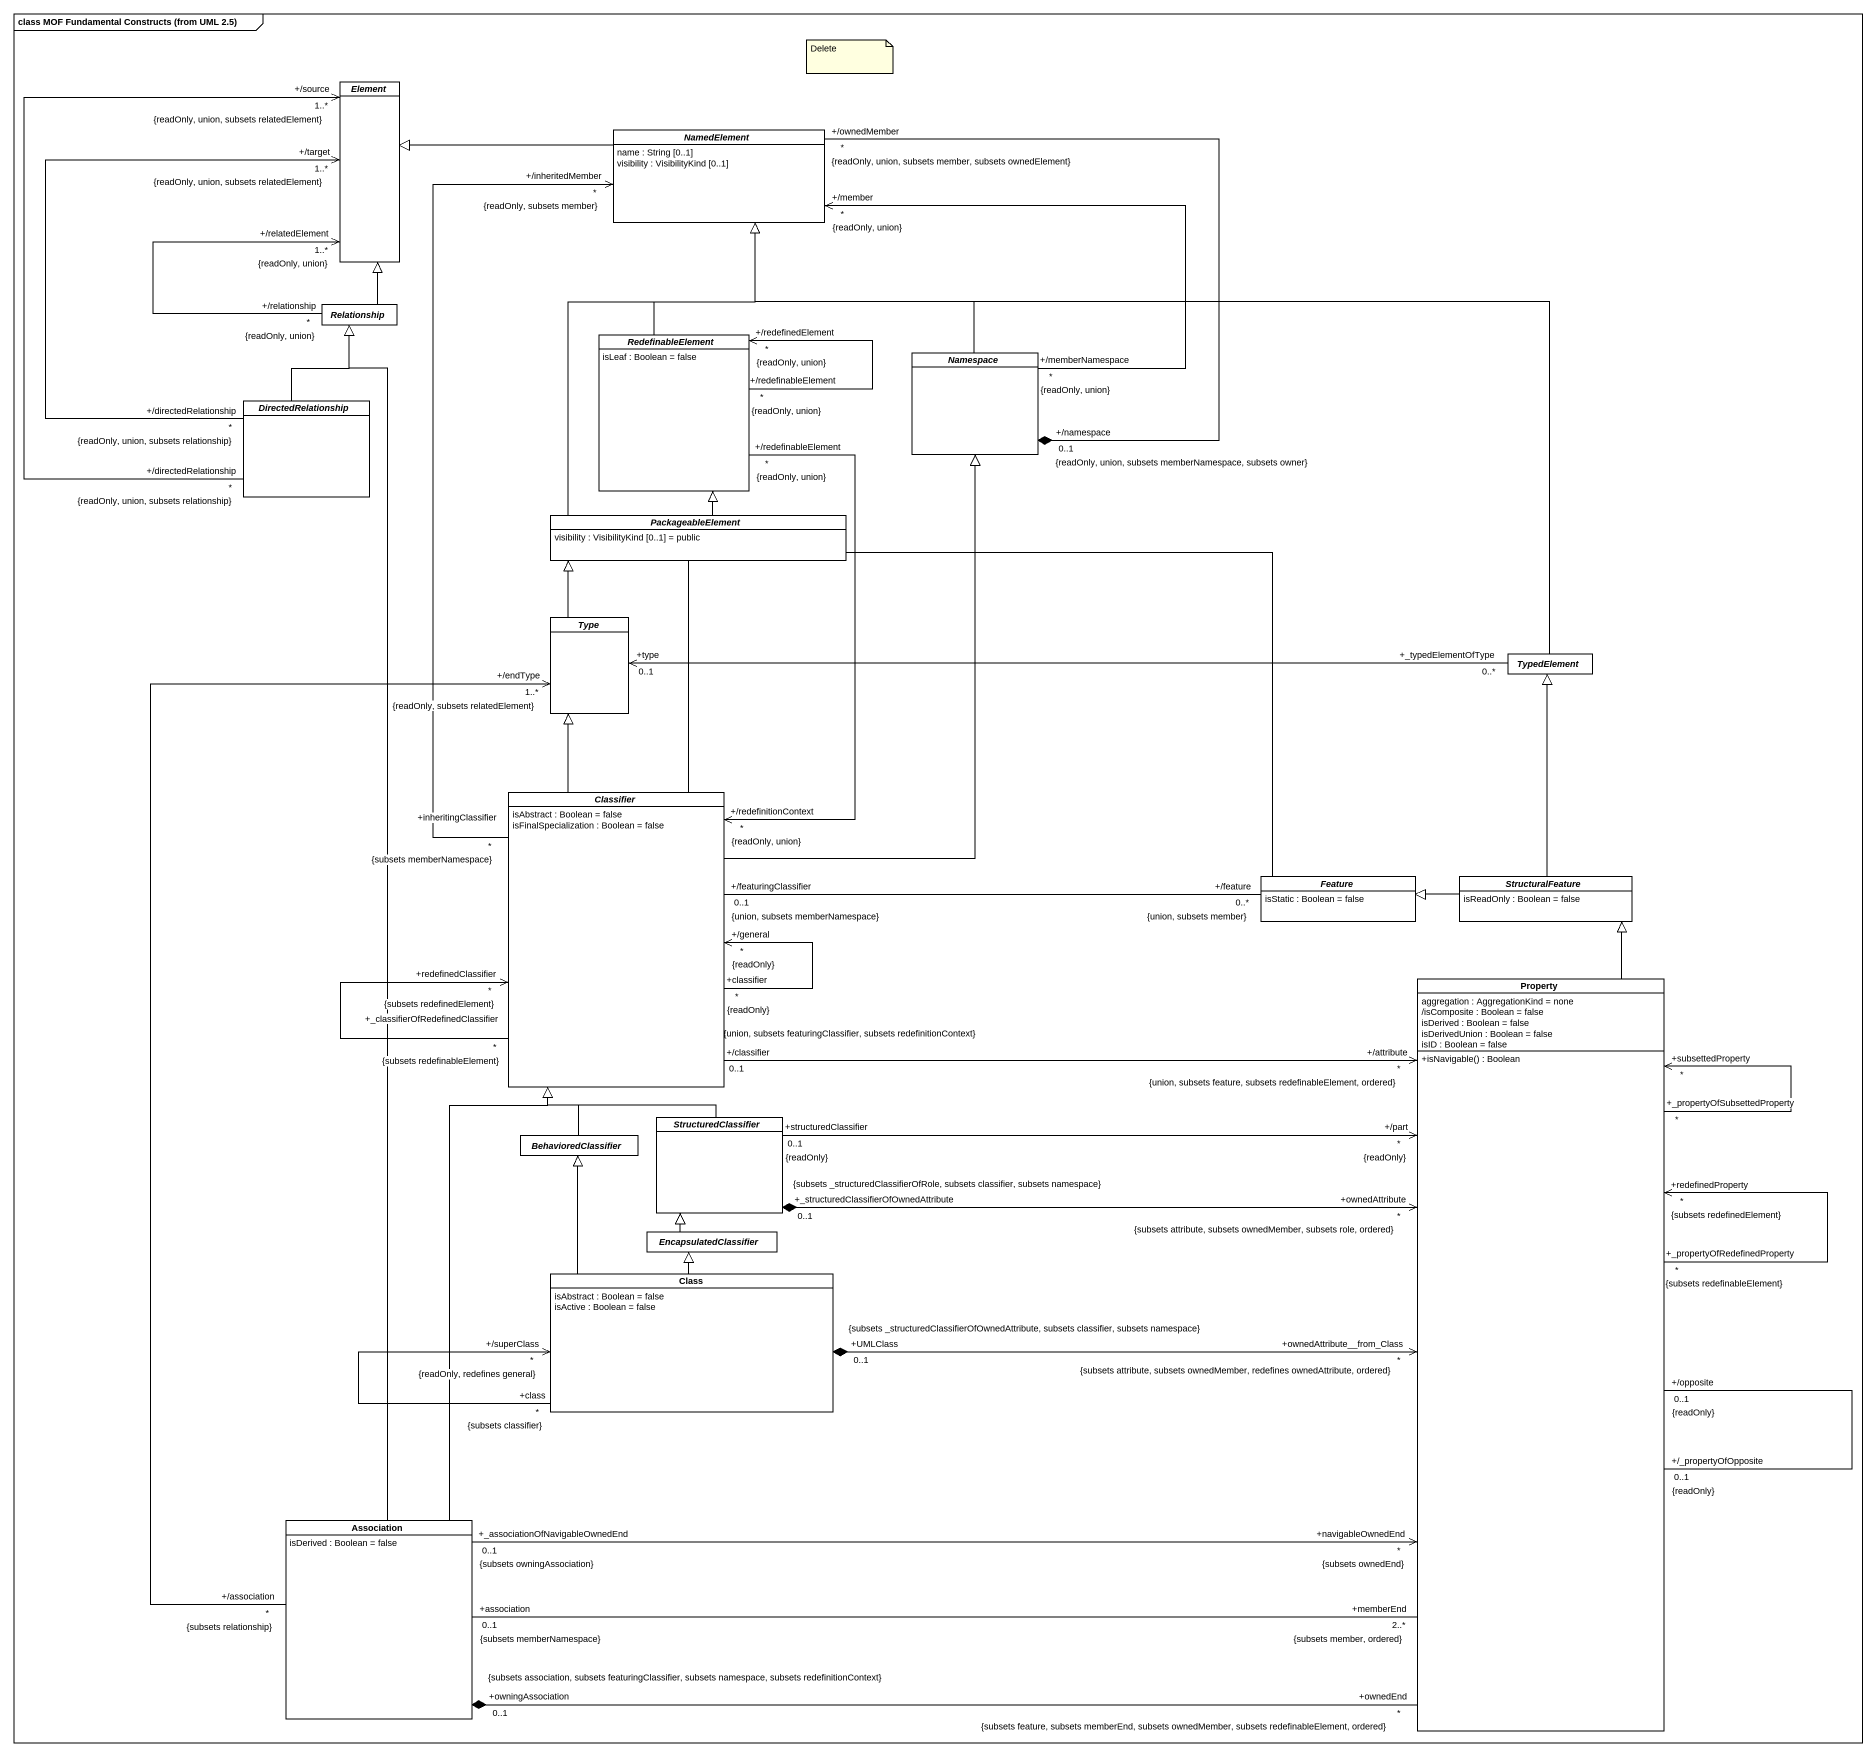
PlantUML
@startuml
mainframe class MOF Fundamental Constructs (from UML 2.5)
hide circle
hide empty members
skinparam classAttributeIconSize 0
abstract class Element #FFFFFF
abstract class NamedElement #FFFFFF {
  name : String [0..1]
  visibility : VisibilityKind [0..1]
}
abstract class Relationship #FFFFFF
abstract class RedefinableElement #FFFFFF {
  isLeaf : Boolean = false
}
abstract class "Namespace" as Namespace_ #FFFFFF
abstract class DirectedRelationship #FFFFFF
abstract class PackageableElement #FFFFFF {
  visibility : VisibilityKind [0..1] = public
}
abstract class Type #FFFFFF
abstract class TypedElement #FFFFFF
abstract class Classifier #FFFFFF {
  isAbstract : Boolean = false
  isFinalSpecialization : Boolean = false
}
abstract class Feature #FFFFFF {
  isStatic : Boolean = false
}
abstract class StructuralFeature #FFFFFF {
  isReadOnly : Boolean = false
}
class Property #FFFFFF {
  aggregation : AggregationKind = none
  /isComposite : Boolean = false
  isDerived : Boolean = false
  isDerivedUnion : Boolean = false
  isID : Boolean = false
  +isNavigable() : Boolean
}
abstract class StructuredClassifier #FFFFFF
abstract class BehavioredClassifier #FFFFFF
abstract class EncapsulatedClassifier #FFFFFF
class "Class" as Class_ #FFFFFF {
  isAbstract : Boolean = false
  isActive : Boolean = false
}
class Association #FFFFFF {
  isDerived : Boolean = false
}
NamedElement -left-|> Element
Relationship -up-|> Element
Relationship "+/relationship\n*\n{readOnly, union}" -up-> "+/relatedElement\n1..*\n{readOnly, union}" Element
RedefinableElement -up-|> NamedElement
RedefinableElement "+/redefinableElement\n*\n{readOnly, union}" --> "+/redefinedElement\n*\n{readOnly, union}" RedefinableElement
RedefinableElement "+/redefinableElement\n*\n{readOnly, union}" --> "+/redefinitionContext\n*\n{readOnly, union}" Classifier
Namespace_ -up-|> NamedElement
Namespace_ "+/memberNamespace\n*\n{readOnly, union}" -up-> "+/member\n*\n{readOnly, union}" NamedElement
Namespace_ "+/namespace\n0..1\n{readOnly, union, subsets memberNamespace, subsets owner}" *-up- "+/ownedMember\n*\n{readOnly, union, subsets member, subsets ownedElement}" NamedElement
DirectedRelationship "+/directedRelationship\n*\n{readOnly, union, subsets relationship}" -up-> "+/source\n1..*\n{readOnly, union, subsets relatedElement}" Element
DirectedRelationship "+/directedRelationship\n*\n{readOnly, union, subsets relationship}" -up-> "+/target\n1..*\n{readOnly, union, subsets relatedElement}" Element
DirectedRelationship -up-|> Relationship
PackageableElement -up-|> NamedElement
Type -up-|> PackageableElement
TypedElement -left-|> NamedElement
TypedElement "+_typedElementOfType\n0..*" -left-> "+type\n0..1" Type
Classifier "+inheritingClassifier\n*\n{subsets memberNamespace}" -up-> "+/inheritedMember\n*\n{readOnly, subsets member}" NamedElement
Classifier -up-|> RedefinableElement
Classifier -up-|> Namespace_
Classifier -up-|> Type
Classifier "+classifier\n*\n{readOnly}" --> "+/general\n*\n{readOnly}" Classifier
Classifier "+_classifierOfRedefinedClassifier\n*\n{subsets redefinableElement}" --> "+redefinedClassifier\n*\n{subsets redefinedElement}" Classifier
Classifier "+/featuringClassifier\n0..1\n{union, subsets memberNamespace}" -right- "+/feature\n0..*\n{union, subsets member}" Feature
Classifier "+/classifier\n0..1\n{union, subsets featuringClassifier, subsets redefinitionContext}" -right-> "+/attribute\n*\n{union, subsets feature, subsets redefinableElement, ordered}" Property
Feature -up-|> RedefinableElement
StructuralFeature -up-|> TypedElement
StructuralFeature -left-|> Feature
Property -up-|> StructuralFeature
Property "+_propertyOfSubsettedProperty\n*" --> "+subsettedProperty\n*" Property
Property "+_propertyOfRedefinedProperty\n*\n{subsets redefinableElement}" --> "+redefinedProperty\n*\n{subsets redefinedElement}" Property
Property "+/_propertyOfOpposite\n0..1\n{readOnly}" -- "+/opposite\n0..1\n{readOnly}" Property
StructuredClassifier -up-|> Classifier
StructuredClassifier "+structuredClassifier\n0..1\n{readOnly}" -right-> "+/part\n*\n{readOnly}" Property
StructuredClassifier "+_structuredClassifierOfOwnedAttribute\n0..1\n{subsets _structuredClassifierOfRole, subsets classifier, subsets namespace}" *-right-> "+ownedAttribute\n*\n{subsets attribute, subsets ownedMember, subsets role, ordered}" Property
BehavioredClassifier -up-|> Classifier
EncapsulatedClassifier -up-|> StructuredClassifier
Class_ "+UMLClass\n0..1\n{subsets _structuredClassifierOfOwnedAttribute, subsets classifier, subsets namespace}" *-right-> "+ownedAttribute__from_Class\n*\n{subsets attribute, subsets ownedMember, redefines ownedAttribute, ordered}" Property
Class_ -up-|> BehavioredClassifier
Class_ -up-|> EncapsulatedClassifier
Class_ "+class\n*\n{subsets classifier}" --> "+/superClass\n*\n{readOnly, redefines general}" Class_
Association -up-|> Relationship
Association "+/association\n*\n{subsets relationship}" -up-> "+/endType\n1..*\n{readOnly, subsets relatedElement}" Type
Association -up-|> Classifier
Association "+_associationOfNavigableOwnedEnd\n0..1\n{subsets owningAssociation}" -right-> "+navigableOwnedEnd\n*\n{subsets ownedEnd}" Property
Association "+association\n0..1\n{subsets memberNamespace}" -right- "+memberEnd\n2..*\n{subsets member, ordered}" Property
Association "+owningAssociation\n0..1\n{subsets association, subsets featuringClassifier, subsets namespace, subsets redefinitionContext}" *-right- "+ownedEnd\n*\n{subsets feature, subsets memberEnd, subsets ownedMember, subsets redefinableElement, ordered}" Property
note as N1
  Delete
end note
@enduml
